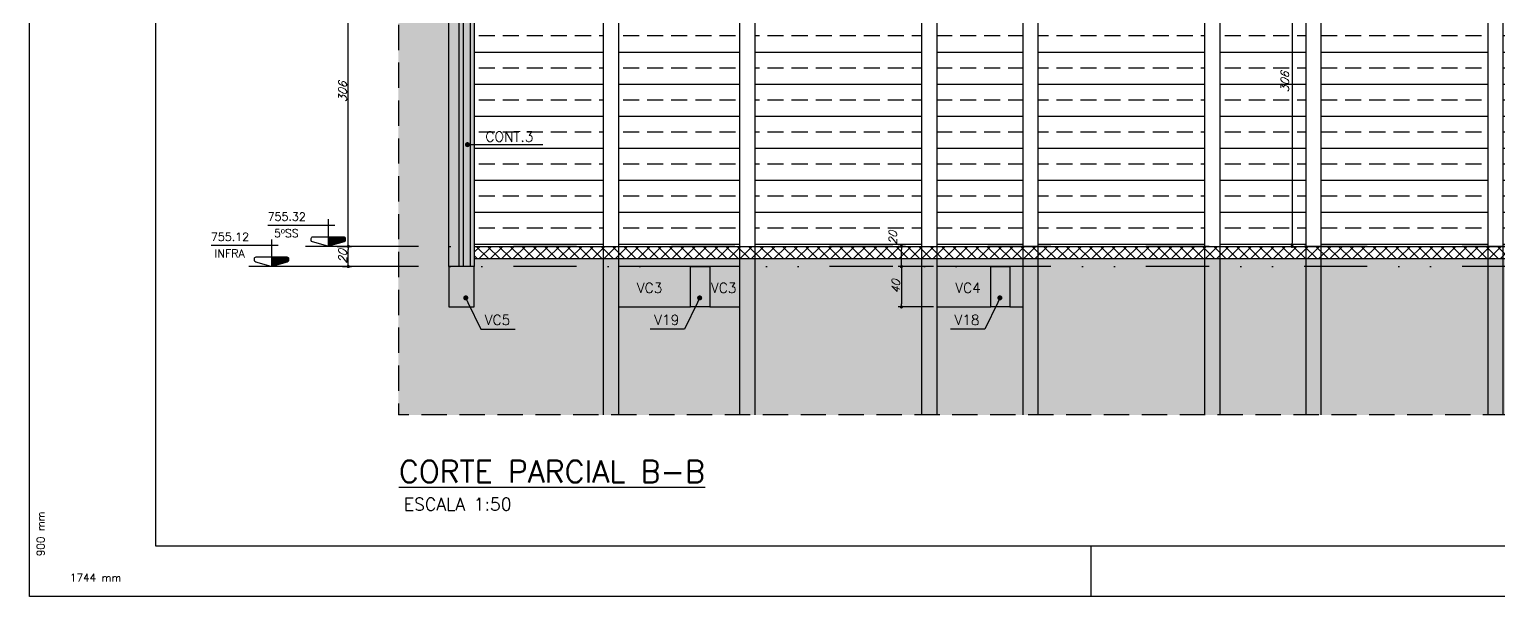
# Model space of a CAD drawing. Header units: millimetres. Extents: x 0 to 8720, y 0 to 4500.
# Drawn here: x 0 to 1454, y 0 to 562 of the extents above; entities that cross this region are included whole.
import ezdxf
from ezdxf import colors
from ezdxf.entities.mleader import LeaderData, LeaderLine
from ezdxf.enums import TextEntityAlignment as Align
from ezdxf.math import Vec2, Vec3

# ---------------------------------------------------------------- set-up
doc = ezdxf.new("R2010")
doc.units = ezdxf.units.MM
doc.header["$LTSCALE"] = 50
doc.linetypes.add('DASHED', pattern=[0.75, 0.5, -0.25])
doc.linetypes.add('DIVIDE2', pattern=[0.625, 0.25, -0.125, 0, -0.125, 0, -0.125])
for name, color, linetype in [('AR-TEXTO_REGUA 120_1-200', 4, 'Continuous'), ('F-AUX', 2, 'Continuous'), ('F-AUX-DET', 2, 'Continuous'), ('F-AUX-RED', 1, 'Continuous'), ('F-CORTE', 4, 'Continuous'), ('F-COTAS', 106, 'Continuous'), ('F-EIXOS-DET', 1, 'Continuous'), ('F-FUNDAÇÃO-VISTA', 253, 'Continuous'), ('F-MARGEM', 1, 'Continuous'), ('F-NÍVEL-VISTA', 2, 'Continuous'), ('F-PERFIL VISTA', 252, 'Continuous'), ('F-SOLIDO-CORTE', 71, 'Continuous'), ('F-TEXTO', 6, 'Continuous'), ('F-TEXTO-YELLOW', 2, 'Continuous'), ('F-VISTA', 2, 'Continuous')]:
    doc.layers.add(name, color=color, linetype=linetype)
doc.styles.add('CP-TEXT-INCL', font='simplex.shx', dxfattribs={"oblique": 20})
doc.styles.add('MCP', font='simplex.shx')
doc.styles.add('REGUA-120-esc1_200', font='simplex.shx', dxfattribs={"height": 0.6})
doc.styles.add('ROMANS', font='simplex.shx')
doc.styles.get("Standard").update_dxf_attribs({"font": 'txt.shx'})
doc.dimstyles.new('CP-COTAS-50', dxfattribs={"dimscale": 0.64, "dimtxt": 12.5, "dimasz": 5, "dimexe": 5, "dimexo": 5, "dimgap": 2.5, "dimtad": 1, "dimdec": 1, "dimdsep": 46, "dimtxsty": 'CP-TEXT-INCL', "dimblk1": 'DOT', "dimblk2": 'DOT', "dimsah": 1, "dimcen": 9, "dimclrd": 256, "dimclre": 256, "dimclrt": 256, "dimadec": 0, "dimazin": 0, "dimtfac": 1, "dimtdec": 1, "dimtmove": 2, "dimatfit": 3, "dimldrblk": 'DOT', "dimfxl": 5, "dimtolj": 1, "dimarcsym": 0})

# ---------------------------------------------------------------- blocks, each defined once
blk = doc.blocks.new('A0-3L_900')
at = {"layer": 'F-MARGEM', "color": 2}
blk.add_line((21, 1), (21, 0), dxfattribs=at)
blk.add_lwpolyline([(0, 0), (0, 90), (174.4, 90), (174.4, 0)], close=True, dxfattribs=at)
at = {"layer": 'F-MARGEM', "color": 7}
blk.add_lwpolyline([(2.5, 89), (173.4, 89), (173.4, 1), (2.5, 1)], close=True, dxfattribs=at)
at = {"layer": 'F-MARGEM', "color": 1, "style": 'ROMANS'}
blk.add_text('900 mm', height=0.1524, rotation=90, dxfattribs=at).set_placement((0.3, 0.8))
blk.add_text('1744 mm', height=0.1524, dxfattribs=at).set_placement((0.8, 0.3))
blk = doc.blocks.new('_DOT')
at = {"color": 0, "linetype": 'ByBlock'}
blk.add_line((-0.5, 0), (-1, 0), dxfattribs=at)
at = {"color": 0, "linetype": 'ByBlock', "const_width": 0.5}
blk.add_lwpolyline([(-0.25, 0, 1), (0.25, 0, 1)], format="xyb", close=True, dxfattribs=at)
blk = doc.blocks.new('*D160')
at = {"layer": 'F-COTAS', "lineweight": -2, "transparency": 16777216}
for p, q in [((1249.2, 649.8), (1249.2, 350.2)), ((1250.7, 653), (1252.4, 653)), ((1250.7, 347), (1252.4, 347))]:
    blk.add_line(p, q, dxfattribs=at)
at = {"layer": 'F-COTAS', "lineweight": -2, "transparency": 16777216, "xscale": 3.2, "yscale": 3.2, "zscale": 3.2}
for p, rotation in [((1249.2, 653), 90), ((1249.2, 347), 270)]:
    blk.add_blockref('_DOT', p, dxfattribs=dict(at, rotation=rotation))
at = {"layer": 'F-COTAS', "transparency": 16777216, "insert": (1242.1, 509.8), "char_height": 8, "attachment_point": 5, "rotation": 90, "style": 'CP-TEXT-INCL'}
blk.add_mtext('\\A1;306', dxfattribs=at)
blk = doc.blocks.new('*D162')
at = {"layer": 'F-COTAS', "lineweight": -2, "transparency": 16777216}
for p, q in [((894.5, 327), (859.5, 327)), ((862.7, 323.8), (862.7, 290.2)), ((894.5, 287), (859.5, 287))]:
    blk.add_line(p, q, dxfattribs=at)
at = {"layer": 'F-COTAS', "lineweight": -2, "transparency": 16777216, "xscale": 3.2, "yscale": 3.2, "zscale": 3.2}
for p, rotation in [((862.7, 327), 90), ((862.7, 287), 270)]:
    blk.add_blockref('_DOT', p, dxfattribs=dict(at, rotation=rotation))
at = {"layer": 'F-COTAS', "transparency": 16777216, "insert": (857.1, 307), "char_height": 8, "attachment_point": 5, "rotation": 90, "style": 'CP-TEXT-INCL'}
blk.add_mtext('\\A1;40', dxfattribs=at)
blk = doc.blocks.new('*D163')
at = {"layer": 'F-COTAS', "lineweight": -2, "transparency": 16777216}
for p, q in [((866.7, 347), (859.5, 347)), ((862.7, 330.2), (862.7, 343.8)), ((866.7, 327), (859.5, 327))]:
    blk.add_line(p, q, dxfattribs=at)
at = {"layer": 'F-COTAS', "lineweight": -2, "transparency": 16777216, "xscale": 3.2, "yscale": 3.2, "zscale": 3.2}
for p, rotation in [((862.7, 347), 90), ((862.7, 327), 270)]:
    blk.add_blockref('_DOT', p, dxfattribs=dict(at, rotation=rotation))
at = {"layer": 'F-COTAS', "transparency": 16777216, "insert": (854.3, 355.3), "char_height": 8, "attachment_point": 5, "rotation": 90, "style": 'CP-TEXT-INCL'}
blk.add_mtext('\\A1;20', dxfattribs=at)
blk = doc.blocks.new('Nível - Vista')
at = {"layer": 'F-NÍVEL-VISTA'}
blk.add_hatch(color=71, dxfattribs=at).paths.add_polyline_path([(0, 0.238), (-0.38, 0.238, 0.414214), (-0.42, 0.198), (-0.42, 0.148, 0.331206), (-0.391, 0.11), (-0.011, 0.002, 0.072993), (0, 0)])
at = {"layer": 'F-NÍVEL-VISTA', "color": 2}
for p, q in [((-0.168, 0.521), (1.493, 0.521)), ((0, 0.67), (0, 0))]:
    blk.add_line(p, q, dxfattribs=at)
blk.add_lwpolyline([(-0.011, 0.002, 0.146769), (0.011, 0.002), (0.391, 0.11, 0.331206), (0.42, 0.148), (0.42, 0.198, 0.414214), (0.38, 0.238), (-0.38, 0.238, 0.414214), (-0.42, 0.198), (-0.42, 0.148, 0.331206), (-0.391, 0.11), (-0.011, 0.002, 0.146769), (0.011, 0.002)], format="xyb", dxfattribs=at)
at = {"layer": 'F-TEXTO', "color": 3, "style": 'MCP'}
for tag, p in [('NÍVEL', (1.026, 0.636)), ('NÍVEL_DETALHE', (1.02, 0.186))]:
    blk.add_attdef(tag, text='', height=0.2, dxfattribs=at).set_placement(p, align=Align.CENTER)
blk = doc.blocks.new('*D176')
at = {"layer": 'F-COTAS', "lineweight": -2, "transparency": 16777216}
for p, q in [((304.6, 653), (318.7, 653)), ((315.5, 350.2), (315.5, 649.8)), ((304.6, 347), (318.7, 347))]:
    blk.add_line(p, q, dxfattribs=at)
at = {"layer": 'F-COTAS', "lineweight": -2, "transparency": 16777216, "xscale": 3.2, "yscale": 3.2, "zscale": 3.2}
for p, rotation in [((315.5, 653), 90), ((315.5, 347), 270)]:
    blk.add_blockref('_DOT', p, dxfattribs=dict(at, rotation=rotation))
at = {"layer": 'F-COTAS', "transparency": 16777216, "insert": (309.9, 500), "char_height": 8, "attachment_point": 5, "rotation": 90, "style": 'CP-TEXT-INCL'}
blk.add_mtext('\\A1;306', dxfattribs=at)
blk = doc.blocks.new('*D177')
at = {"layer": 'F-COTAS', "lineweight": -2, "transparency": 16777216}
for p, q in [((309.8, 347), (318.7, 347)), ((315.5, 330.2), (315.5, 343.8)), ((309.8, 327), (318.7, 327))]:
    blk.add_line(p, q, dxfattribs=at)
at = {"layer": 'F-COTAS', "lineweight": -2, "transparency": 16777216, "xscale": 3.2, "yscale": 3.2, "zscale": 3.2}
for p, rotation in [((315.5, 347), 90), ((315.5, 327), 270)]:
    blk.add_blockref('_DOT', p, dxfattribs=dict(at, rotation=rotation))
at = {"layer": 'F-COTAS', "transparency": 16777216, "insert": (309.9, 337), "char_height": 8, "attachment_point": 5, "rotation": 90, "style": 'CP-TEXT-INCL'}
blk.add_mtext('\\A1;20', dxfattribs=at)

msp = doc.modelspace()

# ---------------------------------------------------------------- hatches: boundary and pattern name
at = {"layer": 'F-AUX'}
h = msp.add_hatch(dxfattribs=at)
h.set_pattern_fill('AR-CONC', color=1, scale=0.05)
h.set_pattern_definition([(50, (640, 67.9026), (9.10923, -0.79695), [0.9525, -10.4775]), (355, (640, 67.903), (-1.76217, 9.55284), [0.762, -8.38203]), (100.4514, (640.759, 67.836), (7.34706, 8.75589), [0.8095, -8.90451]), (46.1842, (640, 70.443), (13.55395, -2.10212), [1.42875, -15.71625]), (96.6356, (641.13, 70.267), (11.8702, 12.3713), [1.21425, -13.35678]), (351.1842, (640, 70.443), (11.8702, 12.3713), [1.143, -12.573]), (21, (641.27, 69.8076), (7.58072, -5.11326), [0.9525, -10.4775]), (326, (641.27, 69.808), (3.0901, 9.2094), [0.762, -8.382]), (71.4514, (641.902, 69.3815), (10.67082, 4.09614), [0.8095, -8.9045]), (37.5, (640, 67.9026), (0.15443, 4.227752), [0, -8.2804, 0, -8.509, 0, -8.41375]), (7.5, (640, 67.9026), (3.340983, 5.00903), [0, -4.8514, 0, -8.0899, 0, -3.20675]), (327.5, (637.168, 67.9026), (6.77953, -0.286437), [0, -3.175, 0, -9.906, 0, -13.1445]), (317.5, (635.898, 67.9026), (7.40646, 1.271325), [0, -4.1275, 0, -6.5786, 0, -9.3345])])
h.paths.add_polyline_path([(436, 600.99), (429, 600.99), (429, 326.99), (436, 326.99)])
at = {"layer": 'F-AUX-DET'}
h = msp.add_hatch(dxfattribs=at)
h.set_pattern_fill('EARTH', color=252, scale=5, angle=45)
h.set_pattern_definition([(45, (517.26, 2440.59), (0, 44.90128), [31.75, -31.75]), (45, (508.84, 2449.01), (0, 44.90128), [31.75, -31.75]), (45, (500.422, 2457.43), (0, 44.90128), [31.75, -31.75]), (135, (500.422, 2463.042), (-44.90128, 0), [31.75, -31.75]), (135, (508.84, 2471.46), (-44.90128, 0), [31.75, -31.75]), (135, (517.26, 2479.88), (-44.90128, 0), [31.75, -31.75])])
h.paths.add_polyline_path([(365, 326.99), (425, 326.99), (425, 1344.99), (365, 1344.99)])
h.paths.add_polyline_path([(2848.05, 179.99), (2888.05, 179.99), (2888.05, 1668.99), (2848.05, 1668.99)])
h = msp.add_hatch(dxfattribs=at)
h.set_pattern_fill('EARTH', color=252, scale=5, angle=45)
h.set_pattern_definition([(45, (-9067.736, -5941.035), (0, 44.90128), [31.75, -31.75]), (45, (-9076.155, -5932.616), (0, 44.90128), [31.75, -31.75]), (45, (-9084.574, -5924.197), (0, 44.90128), [31.75, -31.75]), (135, (-9084.574, -5918.584), (-44.90128, 0), [31.75, -31.75]), (135, (-9076.155, -5910.165), (-44.90128, 0), [31.75, -31.75]), (135, (-9067.736, -5901.746), (-44.90128, 0), [31.75, -31.75])])
h.paths.add_polyline_path([(365, 179.99), (2806.87, 179.99), (2806.87, 334.99), (440, 334.99), (440, 286.99), (415, 286.99), (415, 326.99), (365, 326.99)])
h = msp.add_hatch(color=252, dxfattribs=at)
h.dxf.hatch_style = 1
h.paths.add_polyline_path([(582.7, 326.99), (582.7, 286.99), (654, 286.99), (654, 326.99)])
h.paths.add_polyline_path([(703, 326.99), (673, 326.99), (673, 286.99), (703, 286.99)])
h = msp.add_hatch(color=252, dxfattribs=at)
h.dxf.hatch_style = 1
h.paths.add_polyline_path([(897.7, 326.99), (897.7, 286.99), (951, 286.99), (951, 326.99)])
h.paths.add_polyline_path([(983, 286.99), (983, 326.99), (970, 326.99), (970, 286.99)])
at = {"layer": 'F-AUX-RED'}
h = msp.add_hatch(dxfattribs=at)
h.set_pattern_fill('ANSI37', color=256, scale=2.5)
h.set_pattern_definition([(45, (-4091.083, -5941.035), (-5.61266, 5.61266), []), (135, (-4091.083, -5941.035), (-5.61266, -5.61266), [])])
h.paths.add_polyline_path([(2783.49, 334.99), (2783.49, 346.99), (440, 346.99), (440, 334.99)])
at = {"layer": 'F-PERFIL VISTA', "ltscale": 2}
h = msp.add_hatch(dxfattribs=at)
h.set_pattern_fill('ANSI33', color=253, scale=5, angle=135, style=0)
h.set_pattern_definition([(180, (0, 2000), (-4e-15, -31.75), []), (180, (-15.875, 2015.875), (-4e-15, -31.75), [15.875, -7.9375])])
h.paths.add_polyline_path([(568, 600.99), (440, 600.99), (440, 346.99), (568, 346.99)])
h.paths.add_polyline_path([(703, 600.99), (582.7, 600.99), (582.7, 346.99), (703, 346.99)])
h.paths.add_polyline_path([(883, 600.99), (717.7, 600.99), (717.7, 346.99), (883, 346.99)])
h.paths.add_polyline_path([(983, 600.99), (897.7, 600.99), (897.7, 346.99), (983, 346.99)])
h.paths.add_polyline_path([(1163, 600.99), (997.7, 600.99), (997.7, 346.99), (1163, 346.99)])
h.paths.add_polyline_path([(1263, 600.99), (1177.7, 600.99), (1177.7, 346.99), (1263, 346.99)])
h.paths.add_polyline_path([(1443, 600.99), (1277.7, 600.99), (1277.7, 346.99), (1443, 346.99)])
h.paths.add_polyline_path([(1543, 600.99), (1457.7, 600.99), (1457.7, 346.99), (1543, 346.99)])
h.paths.add_polyline_path([(1723, 600.99), (1557.7, 600.99), (1557.7, 346.99), (1723, 346.99)])
h.paths.add_polyline_path([(1823, 600.99), (1737.7, 600.99), (1737.7, 346.99), (1823, 346.99)])
h.paths.add_polyline_path([(2003, 600.99), (1837.7, 600.99), (1837.7, 346.99), (2003, 346.99)])
h.paths.add_polyline_path([(2103, 600.99), (2017.7, 600.99), (2017.7, 346.99), (2103, 346.99)])
h.paths.add_polyline_path([(2283, 600.99), (2117.7, 600.99), (2117.7, 346.99), (2283, 346.99)])
h.paths.add_polyline_path([(2383, 600.99), (2297.7, 600.99), (2297.7, 346.99), (2383, 346.99)])
h.paths.add_polyline_path([(2563, 600.99), (2397.7, 600.99), (2397.7, 346.99), (2563, 346.99)])
h.paths.add_polyline_path([(2663, 600.99), (2577.7, 600.99), (2577.7, 346.99), (2663, 346.99)])
h.paths.add_polyline_path([(2783.49, 600.99), (2677.7, 600.99), (2677.7, 346.99), (2783.49, 346.99)])
h.paths.add_polyline_path([(2783.49, 906.99), (2677.7, 906.99), (2677.7, 652.99), (2783.49, 652.99)])
h.paths.add_polyline_path([(2783.49, 1258.99), (2677.7, 1258.99), (2677.7, 958.99), (2783.49, 958.99)])
h.paths.add_polyline_path([(2663, 1258.99), (2577.7, 1258.99), (2577.7, 958.99), (2663, 958.99)])
h.paths.add_polyline_path([(2663, 906.99), (2577.7, 906.99), (2577.7, 652.99), (2663, 652.99)])
h.paths.add_polyline_path([(2563, 906.99), (2397.7, 906.99), (2397.7, 652.99), (2563, 652.99)])
h.paths.add_polyline_path([(2563, 1258.99), (2397.7, 1258.99), (2397.7, 958.99), (2563, 958.99)])
h.paths.add_polyline_path([(2383, 1258.99), (2297.7, 1258.99), (2297.7, 958.99), (2383, 958.99)])
h.paths.add_polyline_path([(2283, 1258.99), (2117.7, 1258.99), (2117.7, 958.99), (2283, 958.99)])
h.paths.add_polyline_path([(2383, 906.99), (2297.7, 906.99), (2297.7, 652.99), (2383, 652.99)])
h.paths.add_polyline_path([(2283, 906.99), (2117.7, 906.99), (2117.7, 652.99), (2283, 652.99)])
h.paths.add_polyline_path([(2103, 906.99), (2017.7, 906.99), (2017.7, 652.99), (2103, 652.99)])
h.paths.add_polyline_path([(2003, 906.99), (1837.7, 906.99), (1837.7, 652.99), (2003, 652.99)])
h.paths.add_polyline_path([(2003, 1258.99), (1837.7, 1258.99), (1837.7, 958.99), (2003, 958.99)])
h.paths.add_polyline_path([(2103, 1258.99), (2017.7, 1258.99), (2017.7, 958.99), (2103, 958.99)])
h.paths.add_polyline_path([(1823, 906.99), (1737.7, 906.99), (1737.7, 652.99), (1823, 652.99)])
h.paths.add_polyline_path([(1823, 1258.99), (1774.5, 1258.99), (1754.5, 1258.99), (1737.7, 1258.99), (1737.7, 958.99), (1823, 958.99)])
h.paths.add_polyline_path([(1723, 1258.99), (1557.7, 1258.99), (1557.7, 958.99), (1723, 958.99)])
h.paths.add_polyline_path([(1723, 906.99), (1557.7, 906.99), (1557.7, 652.99), (1723, 652.99)])
h.paths.add_polyline_path([(1543, 906.99), (1457.7, 906.99), (1457.7, 652.99), (1543, 652.99)])
h.paths.add_polyline_path([(1443, 906.99), (1277.7, 906.99), (1277.7, 652.99), (1443, 652.99)])
h.paths.add_polyline_path([(1443, 1258.99), (1335.5, 1258.99), (1316.5, 1258.99), (1277.7, 1258.99), (1277.7, 958.99), (1443, 958.99)])
h.paths.add_polyline_path([(1543, 1258.99), (1457.7, 1258.99), (1457.7, 958.99), (1543, 958.99)])
h.paths.add_polyline_path([(1263, 1258.99), (1177.7, 1258.99), (1177.7, 958.99), (1263, 958.99)])
h.paths.add_polyline_path([(1263, 906.99), (1177.7, 906.99), (1177.7, 652.99), (1263, 652.99)])
h.paths.add_polyline_path([(1163, 906.99), (997.7, 906.99), (997.7, 652.99), (1163, 652.99)])
h.paths.add_polyline_path([(983, 906.99), (897.7, 906.99), (897.7, 652.99), (983, 652.99)])
h.paths.add_polyline_path([(983, 1258.99), (970, 1258.99), (951, 1258.99), (897.7, 1258.99), (897.7, 958.99), (983, 958.99)])
h.paths.add_polyline_path([(1163, 1258.99), (997.7, 1258.99), (997.7, 958.99), (1163, 958.99)])
h.paths.add_polyline_path([(883, 1258.99), (717.7, 1258.99), (717.7, 958.99), (883, 958.99)])
h.paths.add_polyline_path([(703, 1258.99), (671, 1258.99), (652, 1258.99), (582.7, 1258.99), (582.7, 958.99), (703, 958.99)])
h.paths.add_polyline_path([(568, 1258.99), (440, 1258.99), (440, 958.99), (568, 958.99)])
h.paths.add_polyline_path([(568, 906.99), (440, 906.99), (440, 652.99), (568, 652.99)])
h.paths.add_polyline_path([(703, 906.99), (582.7, 906.99), (582.7, 652.99), (703, 652.99)])
h.paths.add_polyline_path([(883, 906.99), (717.7, 906.99), (717.7, 652.99), (883, 652.99)])
at = {"layer": 'F-SOLIDO-CORTE'}
h = msp.add_hatch(color=256, dxfattribs=at)
h.dxf.hatch_style = 1
h.paths.add_polyline_path([(429, 615.99), (425, 615.99), (425, 326.99), (429, 326.99)])
h = msp.add_hatch(color=256, dxfattribs=at)
h.dxf.hatch_style = 1
h.paths.add_polyline_path([(440, 615.99), (436, 615.99), (436, 326.99), (440, 326.99)])
h = msp.add_hatch(color=256, dxfattribs=at)
h.dxf.hatch_style = 1
h.paths.add_polyline_path([(440, 326.99), (415, 326.99), (415, 286.99), (440, 286.99)])
h = msp.add_hatch(color=256, dxfattribs=at)
h.dxf.hatch_style = 1
h.paths.add_polyline_path([(673, 326.99), (673, 286.99), (654, 286.99), (654, 326.99)])
h = msp.add_hatch(color=256, dxfattribs=at)
h.dxf.hatch_style = 1
h.paths.add_polyline_path([(970, 326.99), (970, 286.99), (951, 286.99), (951, 326.99)])

# ---------------------------------------------------------------- linework, layer by layer
at = {"layer": 'F-AUX', "color": 1, "linetype": 'DASHED'}
msp.add_line((2888.05, 179.99), (365, 179.99), dxfattribs=at)
msp.add_line((2888.05, 179.99), (365, 179.99), dxfattribs=at)
msp.add_lwpolyline([(2888.05, 179.99), (2888.05, 1728.99), (365, 1728.99), (365, 179.99)], dxfattribs=at)
at = {"layer": 'F-AUX-RED'}
for points in [[(440, 346.99), (2783.49, 346.99)], [(440, 334.99), (2783.49, 334.99)]]:
    msp.add_lwpolyline(points, dxfattribs=at)
at = {"layer": 'F-CORTE'}
for p, q in [((440, 636.99), (440, 326.99)), ((429, 600.99), (429, 326.99)), ((436, 600.99), (436, 326.99))]:
    msp.add_line(p, q, dxfattribs=at)
for points in [[(425, 1258.99), (425, 326.99)], [(970, 642.99), (970, 620.17), (970, 617.99), (952.18, 617.99), (728.13, 617.99), (671, 617.99), (669.82, 617.99), (652, 617.99), (652, 636.99), (476.66, 636.99), (461.84, 636.99), (440, 636.99), (440, 385.66), (440, 346.99)], [(415, 326.99), (415, 286.99), (440, 286.99)], [(440, 326.99), (415, 326.99)], [(440, 286.99), (440, 326.99)], [(673, 326.99), (673, 286.99), (654, 286.99), (654, 326.99), (673, 326.99)], [(970, 326.99), (970, 286.99), (951, 286.99), (951, 326.99), (970, 326.99)]]:
    msp.add_lwpolyline(points, dxfattribs=at)
at = {"layer": 'F-EIXOS-DET', "color": 1, "linetype": 'DIVIDE2', "ltscale": 5}
for p, q in [((2888.05, 346.99), (365, 346.99)), ((2888.05, 326.99), (365, 326.99))]:
    msp.add_line(p, q, dxfattribs=at)
at = {"layer": 'F-EIXOS-DET', "color": 1, "ltscale": 5}
for points in [[(365, 346.99), (273.11, 346.99)], [(365, 326.99), (217.03, 326.99)]]:
    msp.add_lwpolyline(points, dxfattribs=at)
at = {"layer": 'F-FUNDAÇÃO-VISTA'}
for points in [[(1263, 179.99), (1263, 1529.99), (1277.7, 1529.99), (1277.7, 179.99)], [(1443, 179.99), (1443, 1529.99), (1457.7, 1529.99), (1457.7, 179.99)], [(883, 179.99), (883, 1454.99), (897.7, 1454.99), (897.7, 179.99)], [(983, 179.99), (983, 1454.99), (997.7, 1454.99), (997.7, 179.99)], [(1163, 179.99), (1163, 1454.99), (1177.7, 1454.99), (1177.7, 179.99)], [(414.85, 326.99), (414.85, 1429.99), (441.05, 1429.99), (441.05, 1303.99)], [(568, 179.99), (568, 1429.99), (582.7, 1429.99), (582.7, 179.99)], [(703, 179.99), (703, 1429.99), (717.7, 1429.99), (717.7, 179.99)]]:
    msp.add_lwpolyline(points, dxfattribs=at)
at = {"layer": 'F-VISTA'}
for points in [[(654, 326.99), (582.7, 326.99), (582.7, 286.99), (654, 286.99)], [(673, 286.99), (703, 286.99), (703, 326.99), (673, 326.99)], [(951, 326.99), (897.7, 326.99), (897.7, 286.99), (951, 286.99)], [(970, 286.99), (983, 286.99), (983, 326.99), (970, 326.99)]]:
    msp.add_lwpolyline(points, dxfattribs=at)

# ---------------------------------------------------------------- block references
at = {"layer": 'F-MARGEM', "xscale": 50, "yscale": 50, "zscale": 50}
msp.add_blockref('A0-3L_900', (0, 0), dxfattribs=at)
at = {"layer": 'F-NÍVEL-VISTA', "linetype": 'Continuous'}
ref = msp.add_blockref('Nível - Vista', (295.61, 346.99), dxfattribs=dict(at, xscale=-40, yscale=40, zscale=40))
ref.add_attrib('NÍVEL', '755.32', dxfattribs={"layer": 'F-TEXTO', "color": 3, "height": 8, "style": 'MCP'}).set_placement((254.56, 372.42), align=Align.CENTER)
ref = msp.add_blockref('Nível - Vista', (239.53, 326.99), dxfattribs=dict(at, xscale=-40, yscale=40, zscale=40))
ref.add_attrib('NÍVEL', '755.12', dxfattribs={"layer": 'F-TEXTO', "color": 3, "height": 8, "style": 'MCP'}).set_placement((198.48, 352.42), align=Align.CENTER)

# ---------------------------------------------------------------- texts
at = {"layer": 'AR-TEXTO_REGUA 120_1-200', "color": 2, "style": 'REGUA-120-esc1_200'}
msp.add_text('ESCALA 1:50', height=12.5, dxfattribs=at).set_placement((370.43, 85.34))
msp.add_text('ESCALA 1:50', height=12.5, dxfattribs=at).set_placement((370.43, 85.34))
at = {"layer": 'F-TEXTO', "color": 3, "style": 'MCP'}
for s, p in [('5ºSS', (254.21, 356)), ('INFRA', (198.14, 336))]:
    msp.add_text(s, height=8, dxfattribs=at).set_placement(p, align=Align.CENTER)
at = {"layer": 'F-TEXTO', "style": 'ROMANS'}
msp.add_text('%%UCORTE PARCIAL B-B', height=21.875, dxfattribs=at).set_placement((365.59, 112.96))
at = {"layer": 'F-TEXTO-YELLOW', "style": 'MCP'}
for s, p in [('CONT.3', (451.08, 450.68)), ('VC3', (600.94, 300.84)), ('VC3', (674.25, 300.84)), ('VC4', (915.94, 300.84)), ('VC5', (450.46, 269.12)), ('V19', (618.15, 269.12)), ('V18', (915.15, 269.12))]:
    msp.add_text(s, height=10, dxfattribs=at).set_placement(p)

# ---------------------------------------------------------------- dimensions: what is measured, and where the dimension line sits
at = {"layer": 'F-COTAS'}
for base, p1, p2, picture, middle in [((315.5, 652.99), (301.37, 346.99), (301.37, 652.99), '*D176', (309.9, 499.99)), ((315.5, 346.99), (306.58, 326.99), (306.58, 346.99), '*D177', (309.9, 336.99)), ((862.65, 286.99), (897.7, 326.99), (897.7, 286.99), '*D162', (857.05, 306.99))]:
    dim = msp.add_linear_dim(base=base, p1=p1, p2=p2, angle=90, dimstyle='CP-COTAS-50', dxfattribs=at)
    dim.commit()
    dim.dimension.update_dxf_attribs({"geometry": picture, "text_midpoint": middle})
for base, p1, p2, picture, middle in [((1249.16, 346.99), (1247.5, 652.99), (1247.5, 346.99), '*D160', (1242.14, 509.83)), ((862.65, 346.99), (869.88, 326.99), (869.88, 346.99), '*D163', (854.25, 355.33))]:
    dim = msp.add_linear_dim(base=base, p1=p1, p2=p2, angle=90, dimstyle='CP-COTAS-50', dxfattribs=at)
    dim.commit()
    dim.dimension.update_dxf_attribs({"geometry": picture, "text_midpoint": middle, "dimtype": 160})

# ---------------------------------------------------------------- leaders
at = {"layer": 'F-AUX-RED'}
ml = msp.add_multileader_mtext('Standard', dxfattribs=at)
ml.set_content('', color=256)
ml.set_leader_properties()
ml.set_arrow_properties(name='DOT')
ml.build(insert=Vec2(0, 0))
ml.multileader.update_dxf_attribs({"text_right_attachment_type": 6, "text_top_attachment_type": 0, "text_bottom_attachment_type": 0, "dogleg_length": 0.36, "arrow_head_size": 5})
ctx = ml.context
ctx.base_point, ctx.char_height, ctx.arrow_head_size, ctx.landing_gap_size, ctx.plane_origin = Vec3(507.99, 447.76), 0.18, 5, 0.09, Vec3(433.38, 447.76)
ctx.right_attachment = 6
notes = []
notes.append((ctx, [(0, (1, 1, 0), (454.02, 447.76), (1, 0), 53.97, [(0, [(433.38, 447.76)], 256, [])])]))
ctx.mtext.insert, ctx.mtext.flow_direction = Vec3(508.08, 447.85), 5
ml = msp.add_multileader_mtext('Standard', dxfattribs=at)
ml.set_content('', color=256)
ml.set_leader_properties()
ml.set_arrow_properties(name='DOT')
ml.build(insert=Vec2(0, 0))
ml.multileader.update_dxf_attribs({"text_right_attachment_type": 6, "text_top_attachment_type": 0, "text_bottom_attachment_type": 0, "dogleg_length": 0.36, "arrow_head_size": 5})
ctx = ml.context
ctx.base_point, ctx.char_height, ctx.arrow_head_size, ctx.landing_gap_size, ctx.plane_origin = Vec3(480.56, 264.86), 0.18, 5, 0.09, Vec3(431.71, 295.96)
ctx.right_attachment = 6
notes.append((ctx, [(0, (1, 1, 0), (446.57, 264.86), (1, 0), 34, [(0, [(431.71, 295.96)], 256, [])])]))
ctx.mtext.insert, ctx.mtext.flow_direction = Vec3(480.65, 264.95), 5
ml = msp.add_multileader_mtext('Standard', dxfattribs=at)
ml.set_content('', color=256)
ml.set_leader_properties()
ml.set_arrow_properties(name='DOT')
ml.build(insert=Vec2(0, 0))
ml.multileader.update_dxf_attribs({"text_right_attachment_type": 6, "text_top_attachment_type": 0, "text_bottom_attachment_type": 0, "dogleg_length": 0.36, "arrow_head_size": 5})
ctx = ml.context
ctx.base_point, ctx.char_height, ctx.arrow_head_size, ctx.landing_gap_size, ctx.plane_origin = Vec3(614.07, 264.95), 0.18, 5, 0.09, Vec3(663.1, 295.96)
ctx.right_attachment, ctx.text_align_type = 6, 2
notes.append((ctx, [(0, (1, 1, 0), (648.24, 264.86), (-1, 0), 34, [(0, [(663.1, 295.96)], 256, [])])]))
ctx.mtext.insert, ctx.mtext.alignment, ctx.mtext.flow_direction = Vec3(614.16, 265.04), 3, 5
ml = msp.add_multileader_mtext('Standard', dxfattribs=at)
ml.set_content('', color=256)
ml.set_leader_properties()
ml.set_arrow_properties(name='DOT')
ml.build(insert=Vec2(0, 0))
ml.multileader.update_dxf_attribs({"text_right_attachment_type": 6, "text_top_attachment_type": 0, "text_bottom_attachment_type": 0, "dogleg_length": 0.36, "arrow_head_size": 5})
ctx = ml.context
ctx.base_point, ctx.char_height, ctx.arrow_head_size, ctx.landing_gap_size, ctx.plane_origin = Vec3(911.07, 264.95), 0.18, 5, 0.09, Vec3(978.1, 295.96)
ctx.right_attachment, ctx.text_align_type = 6, 2
notes.append((ctx, [(0, (1, 1, 0), (945.24, 264.86), (-1, 0), 34, [(0, [(960.1, 295.96)], 256, [])])]))
ctx.mtext.insert, ctx.mtext.alignment, ctx.mtext.flow_direction = Vec3(911.16, 265.04), 3, 5
for ctx, leaders in notes:
    for number, flags, end, landing, length, lines in leaders:
        leader = LeaderData()
        leader.index, (leader.has_last_leader_line, leader.has_dogleg_vector, leader.attachment_direction) = number, flags
        leader.last_leader_point, leader.dogleg_vector, leader.dogleg_length = Vec3(end), Vec3(landing), length
        for number, points, colour, breaks in lines:
            line = LeaderLine()
            line.index, line.vertices, line.color, line.breaks = number, Vec3.list(points), colors.encode_raw_color(colour), breaks
            leader.lines.append(line)
        ctx.leaders.append(leader)

doc.saveas('drawing.dxf')
